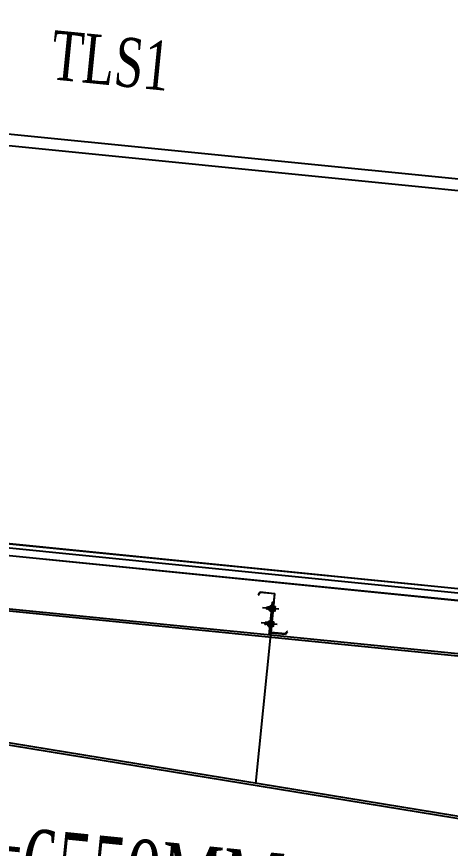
# Model space of a CAD drawing. Header units: inches. Extents: x 315041 to 662841, y -45540 to -35018.
# Drawn here: x 331780.74 to 331800.57, y -36423.78 to -36385.77 of the extents above; entities that cross this region are included whole.
import ezdxf

# ---------------------------------------------------------------- set-up
doc = ezdxf.new("R2010")
doc.units = ezdxf.units.IN
doc.header["$MEASUREMENT"] = 0
for name, color, linetype in [('2', 2, 'Continuous'), ('2NET-VE', 8, 'Continuous'), ('5', 5, 'Continuous'), ('7', 7, 'Continuous'), ('8', 8, 'Continuous'), ('DIM', 8, 'Continuous'), ('GIANG', 1, 'Continuous'), ('ROOFING', 4, 'Continuous')]:
    doc.layers.add(name, color=color, linetype=linetype)
doc.styles.add('ST1', font='times.ttf', dxfattribs={"width": 0.7})
doc.dimstyles.new('100', dxfattribs={"dimtxt": 3, "dimasz": 1.5, "dimexe": 1, "dimexo": 0, "dimgap": 1, "dimtad": 1, "dimdec": 0, "dimlfac": 100, "dimzin": 0, "dimdsep": 46, "dimtxsty": 'ST1', "dimblk": 'OBLIQUE', "dimcen": 1, "dimdle": 1, "dimclrd": 8, "dimclre": 8, "dimclrt": 3, "dimadec": 0, "dimazin": 0, "dimtfac": 1, "dimtdec": 0, "dimtix": 1, "dimtmove": 1, "dimatfit": 3, "dimfxl": 0, "dimtfill": 1, "dimtolj": 1, "dimtzin": 0, "dimlwd": -1, "dimlwe": -1, "dimarcsym": 1})

# ---------------------------------------------------------------- blocks, each defined once
blk = doc.blocks.new('*U235')
at = {"layer": '2NET-VE', "ltscale": 0.5}
for p, q in [((0, 8.3), (9.5, 8.3)), ((22.9, 7.4), (22.9, 7.4)), ((0, -8.3), (9.5, -8.3)), ((22.9, -7.4), (22.9, -7.4))]:
    blk.add_line(p, q, dxfattribs=at)
at = {"layer": '7', "linetype": 'Continuous'}
for p, q in [((21.9, 6.4), (23.1, 7.7)), ((22.3, -6.4), (23.8, 6.4)), ((23.1, 7.7), (23.8, 6.4)), ((23.8, 6.4), (25.1, 7.7)), ((24.3, -6.4), (25.8, 6.4)), ((25.1, 7.7), (25.8, 6.4)), ((25.8, 6.4), (27, 7.7)), ((26.2, -6.4), (27.7, 6.4)), ((27, 7.7), (27.7, 6.4)), ((27.7, 6.4), (28.9, 7.7)), ((28.1, -6.4), (29.6, 6.4)), ((28.9, 7.7), (29.6, 6.4)), ((29.6, 6.4), (30.9, 7.7)), ((30.1, -6.4), (31.6, 6.4)), ((30.1, -6.4), (31.6, 6.4)), ((30.9, 7.7), (31.6, 6.4)), ((31.6, 6.4), (32.8, 7.7)), ((32, -6.4), (33.5, 6.4)), ((32.8, 7.7), (33.5, 6.4)), ((33.5, 6.4), (34.7, 7.7)), ((33.9, -6.4), (35.4, 6.4)), ((33.9, -6.4), (35.4, 6.4)), ((33.9, -6.4), (35.4, 6.4)), ((34.7, 7.7), (35.4, 6.4)), ((35.4, 6.4), (36.7, 7.7)), ((35.9, -6.4), (37.4, 6.4)), ((36.7, 7.7), (37.4, 6.4)), ((41.9, 6.4), (37.4, 6.4)), ((41.9, 6.4), (41.9, -6.4)), ((22.1, -6.4), (21.7, -6.4)), ((22.3, -6.4), (21.9, -6.4)), ((22.3, -6.4), (23.1, -7.7)), ((23.1, -7.7), (24.3, -6.4)), ((24.3, -6.4), (25, -7.7)), ((25, -7.7), (26.2, -6.4)), ((26.2, -6.4), (26.9, -7.7)), ((26.9, -7.7), (28.1, -6.4)), ((28.1, -6.4), (28.9, -7.7)), ((28.9, -7.7), (30.1, -6.4)), ((30.1, -6.4), (30.8, -7.7)), ((30.8, -7.7), (32, -6.4)), ((32, -6.4), (32.7, -7.7)), ((32.7, -7.7), (33.9, -6.4)), ((33.9, -6.4), (34.7, -7.7)), ((34.7, -7.7), (35.9, -6.4)), ((35.9, -6.4), (41.9, -6.4))]:
    blk.add_line(p, q, dxfattribs=at)
at = {"layer": '8', "linetype": 'Continuous'}
for p, q in [((-10.2, 8.8), (-10.2, 11.9)), ((-10.2, -11.9), (-10.2, 11.9)), ((-0.9, 14.9), (-9.3, 14.9)), ((-1.4, 8.8), (-8.9, 8.8)), ((0, 8.8), (0, 11.9)), ((0, -11.9), (0, 11.9)), ((9.5, -17.6), (9.5, 17.6)), ((9.5, 17.6), (11.4, 17.6)), ((11.4, -17.6), (11.4, 17.6)), ((11.4, 8.8), (11.4, 11.9)), ((11.4, -11.9), (11.4, 11.9)), ((12.3, 14.9), (20.7, 14.9)), ((12.8, 8.8), (20.3, 8.8)), ((21.7, 8.8), (21.7, 11.9)), ((21.7, -11.9), (21.7, 11.9)), ((-10.2, -8.8), (-10.2, -11.9)), ((-9.3, -14.9), (-0.9, -14.9)), ((-1.4, -8.8), (-8.9, -8.8)), ((0, -8.8), (0, -11.9)), ((9.5, -17.6), (11.4, -17.6)), ((11.4, -8.8), (11.4, -11.9)), ((20.7, -14.9), (12.3, -14.9)), ((12.8, -8.8), (20.3, -8.8)), ((21.7, -8.8), (21.7, -11.9))]:
    blk.add_line(p, q, dxfattribs=at)
at = {"layer": '8', "ltscale": 10}
blk.add_line((-32.8, 0), (65.5, 0), dxfattribs=at)
at = {"layer": '8', "linetype": 'Continuous'}
for centre, radius, start, end in [((-4.7, 11.9), 5.58, 146.602, 180), ((-6.1, 11.9), 4.1, 180, 228.5476), ((-6.1, 5.7), 4.1, 131.4524, 180), ((-4.1, 11.9), 4.1, 311.4524, 0), ((-4.1, 5.7), 4.1, 0, 48.5476), ((-5.6, 11.9), 5.58, 0, 33.398), ((17, 11.9), 5.58, 146.602, 180), ((15.5, 11.9), 4.1, 180, 228.5476), ((15.5, 5.7), 4.1, 131.4524, 180), ((17.6, 11.9), 4.1, 311.4524, 0), ((17.6, 5.7), 4.1, 0, 48.5476), ((16.1, 11.9), 5.58, 0, 33.398), ((-6.1, -5.7), 4.1, 180, 228.5476), ((-6.1, -11.9), 4.1, 131.4524, 180), ((-4.7, -11.9), 5.58, 180, 213.398), ((-4.1, -5.7), 4.1, 311.4524, 0), ((-4.1, -11.9), 4.1, 0, 48.5476), ((-5.6, -11.9), 5.58, 326.602, 0), ((15.5, -5.7), 4.1, 180, 228.5476), ((15.5, -11.9), 4.1, 131.4524, 180), ((17, -11.9), 5.58, 180, 213.398), ((17.6, -5.7), 4.1, 311.4524, 0), ((17.6, -11.9), 4.1, 0, 48.5476), ((16.1, -11.9), 5.58, 326.602, 0)]:
    blk.add_arc(centre, radius, start, end, dxfattribs=at)
blk = doc.blocks.new('*U234')
at = {"layer": '2NET-VE', "ltscale": 0.5}
for p, q in [((0, 8.3), (9.5, 8.3)), ((22.9, 7.4), (22.9, 7.4)), ((0, -8.3), (9.5, -8.3)), ((22.9, -7.4), (22.9, -7.4))]:
    blk.add_line(p, q, dxfattribs=at)
at = {"layer": '7', "linetype": 'Continuous'}
for p, q in [((21.9, 6.4), (23.1, 7.7)), ((22.3, -6.4), (23.8, 6.4)), ((23.1, 7.7), (23.8, 6.4)), ((23.8, 6.4), (25.1, 7.7)), ((24.3, -6.4), (25.8, 6.4)), ((25.1, 7.7), (25.8, 6.4)), ((25.8, 6.4), (27, 7.7)), ((26.2, -6.4), (27.7, 6.4)), ((27, 7.7), (27.7, 6.4)), ((27.7, 6.4), (28.9, 7.7)), ((28.1, -6.4), (29.6, 6.4)), ((28.9, 7.7), (29.6, 6.4)), ((29.6, 6.4), (30.9, 7.7)), ((30.1, -6.4), (31.6, 6.4)), ((30.1, -6.4), (31.6, 6.4)), ((30.9, 7.7), (31.6, 6.4)), ((31.6, 6.4), (32.8, 7.7)), ((32, -6.4), (33.5, 6.4)), ((32.8, 7.7), (33.5, 6.4)), ((33.5, 6.4), (34.7, 7.7)), ((33.9, -6.4), (35.4, 6.4)), ((33.9, -6.4), (35.4, 6.4)), ((33.9, -6.4), (35.4, 6.4)), ((34.7, 7.7), (35.4, 6.4)), ((35.4, 6.4), (36.7, 7.7)), ((35.9, -6.4), (37.4, 6.4)), ((36.7, 7.7), (37.4, 6.4)), ((41.9, 6.4), (37.4, 6.4)), ((41.9, 6.4), (41.9, -6.4)), ((22.1, -6.4), (21.7, -6.4)), ((22.3, -6.4), (21.9, -6.4)), ((22.3, -6.4), (23.1, -7.7)), ((23.1, -7.7), (24.3, -6.4)), ((24.3, -6.4), (25, -7.7)), ((25, -7.7), (26.2, -6.4)), ((26.2, -6.4), (26.9, -7.7)), ((26.9, -7.7), (28.1, -6.4)), ((28.1, -6.4), (28.9, -7.7)), ((28.9, -7.7), (30.1, -6.4)), ((30.1, -6.4), (30.8, -7.7)), ((30.8, -7.7), (32, -6.4)), ((32, -6.4), (32.7, -7.7)), ((32.7, -7.7), (33.9, -6.4)), ((33.9, -6.4), (34.7, -7.7)), ((34.7, -7.7), (35.9, -6.4)), ((35.9, -6.4), (41.9, -6.4))]:
    blk.add_line(p, q, dxfattribs=at)
at = {"layer": '8', "linetype": 'Continuous'}
for p, q in [((-10.2, 8.8), (-10.2, 11.9)), ((-10.2, -11.9), (-10.2, 11.9)), ((-0.9, 14.9), (-9.3, 14.9)), ((-1.4, 8.8), (-8.9, 8.8)), ((0, 8.8), (0, 11.9)), ((0, -11.9), (0, 11.9)), ((9.5, -17.6), (9.5, 17.6)), ((9.5, 17.6), (11.4, 17.6)), ((11.4, -17.6), (11.4, 17.6)), ((11.4, 8.8), (11.4, 11.9)), ((11.4, -11.9), (11.4, 11.9)), ((12.3, 14.9), (20.7, 14.9)), ((12.8, 8.8), (20.3, 8.8)), ((21.7, 8.8), (21.7, 11.9)), ((21.7, -11.9), (21.7, 11.9)), ((-10.2, -8.8), (-10.2, -11.9)), ((-9.3, -14.9), (-0.9, -14.9)), ((-1.4, -8.8), (-8.9, -8.8)), ((0, -8.8), (0, -11.9)), ((9.5, -17.6), (11.4, -17.6)), ((11.4, -8.8), (11.4, -11.9)), ((20.7, -14.9), (12.3, -14.9)), ((12.8, -8.8), (20.3, -8.8)), ((21.7, -8.8), (21.7, -11.9))]:
    blk.add_line(p, q, dxfattribs=at)
at = {"layer": '8', "ltscale": 10}
blk.add_line((-32.8, 0), (65.5, 0), dxfattribs=at)
at = {"layer": '8', "linetype": 'Continuous'}
for centre, radius, start, end in [((-4.7, 11.9), 5.58, 146.602, 180), ((-6.1, 11.9), 4.1, 180, 228.5476), ((-6.1, 5.7), 4.1, 131.4524, 180), ((-4.1, 11.9), 4.1, 311.4524, 0), ((-4.1, 5.7), 4.1, 0, 48.5476), ((-5.6, 11.9), 5.58, 0, 33.398), ((17, 11.9), 5.58, 146.602, 180), ((15.5, 11.9), 4.1, 180, 228.5476), ((15.5, 5.7), 4.1, 131.4524, 180), ((17.6, 11.9), 4.1, 311.4524, 0), ((17.6, 5.7), 4.1, 0, 48.5476), ((16.1, 11.9), 5.58, 0, 33.398), ((-6.1, -5.7), 4.1, 180, 228.5476), ((-6.1, -11.9), 4.1, 131.4524, 180), ((-4.7, -11.9), 5.58, 180, 213.398), ((-4.1, -5.7), 4.1, 311.4524, 0), ((-4.1, -11.9), 4.1, 0, 48.5476), ((-5.6, -11.9), 5.58, 326.602, 0), ((15.5, -5.7), 4.1, 180, 228.5476), ((15.5, -11.9), 4.1, 131.4524, 180), ((17, -11.9), 5.58, 180, 213.398), ((17.6, -5.7), 4.1, 311.4524, 0), ((17.6, -11.9), 4.1, 0, 48.5476), ((16.1, -11.9), 5.58, 326.602, 0)]:
    blk.add_arc(centre, radius, start, end, dxfattribs=at)
blk = doc.blocks.new('XM150')
at = {"layer": '2', "ltscale": 0.015}
for p, q in [((68.9, 180), (0.9, 180)), ((0.9, 1.1), (0.9, 180)), ((2, 178.9), (2, 0)), ((2, 178.9), (68.3, 178.9)), ((75.4, 166.5), (68.3, 178.9)), ((68.9, 180), (76.4, 167)), ((76.4, 167), (75.4, 166.5)), ((-73.5, 13), (-72.5, 13.5)), ((-66, 0), (-73.5, 13)), ((-72.5, 13.5), (-65.4, 1.1)), ((2, 0), (-66, 0)), ((-65.4, 1.1), (0.9, 1.1))]:
    blk.add_line(p, q, dxfattribs=at)
at = {"layer": '5'}
blk.add_lwpolyline([(8, -10), (8, 140), (2, 140), (2, -10), (8, -10)], close=True, dxfattribs=at)
at = {"layer": 'GIANG', "xscale": 0.7499999999999999, "yscale": 0.7499999999999999, "zscale": 0.7499999999999999}
for name, p in [('*U235', (0.9, 110)), ('*U234', (0.9, 40))]:
    blk.add_blockref(name, p, dxfattribs=at)
blk = doc.blocks.new('*U238')
at = {"layer": '2', "xscale": 0.008333333333333335, "yscale": 0.008333333333333335, "zscale": 0.008333333333333335, "rotation": 5.710593137616317}
blk.add_blockref('XM150', (0.083, -0.704), dxfattribs=at)
blk = doc.blocks.new('*U239')
at = {"layer": 'DIM', "color": 0, "linetype": 'ByBlock', "lineweight": -2, "transparency": 16777216}
blk.add_blockref('*U238', (-78.359, -7.836), dxfattribs=at)
blk = doc.blocks.new('_Oblique')
at = {"color": 0, "linetype": 'ByBlock', "lineweight": -2}
blk.add_line((-0.5, -0.5), (0.5, 0.5), dxfattribs=at)
blk = doc.blocks.new('*D791')
at = {"color": 8, "linetype": 'Continuous', "transparency": 16777216}
for p, q in [((331751.313, -36406.959), (331749.53, -36424.764)), ((331816.49, -36413.487), (331814.707, -36431.291)), ((331815.801, -36430.396), (331748.634, -36423.669))]:
    blk.add_line(p, q, dxfattribs=at)
at = {"layer": 'Defpoints', "color": 0, "transparency": 16777216}
for p in [(331751.313, -36406.959), (331816.49, -36413.487), (331749.629, -36423.769)]:
    blk.add_point(p, dxfattribs=at)
at = {"color": 8, "transparency": 16777216, "xscale": 1.5, "yscale": 1.5, "zscale": 1.5}
for p, rotation in [((331749.629, -36423.769), 174.2807218548285), ((331814.806, -36430.296), 354.2807218548285)]:
    blk.add_blockref('_Oblique', p, dxfattribs=dict(at, rotation=rotation))
at = {"color": 3, "transparency": 16777216, "insert": (331782.47, -36424.512), "char_height": 3, "attachment_point": 5, "rotation": 354.2807, "style": 'ST1', "bg_fill": 3, "box_fill_scale": 1.25, "bg_fill_color": 256, "bg_fill_true_color": 13158600, "bg_fill_transparency": 0}
blk.add_mtext('\\A1;TLS1=6550MM', dxfattribs=at)

msp = doc.modelspace()

# ---------------------------------------------------------------- linework, layer by layer
at = {"color": 1, "true_color": 0xfa051e}
msp.add_lwpolyline([(331816.4408, -36395.2902), (331751.3183, -36388.776), (331751.3586, -36388.2293), (331816.4908, -36394.7424)], close=True, dxfattribs=at)
at = {"layer": '2', "color": 9}
for p, q in [((331687.5724, -36403.648), (331817.0128, -36416.592)), ((331687.5824, -36403.5485), (331817.1328, -36416.5035)), ((331792.3463, -36414.0249), (331791.6673, -36420.8155)), ((331777.3395, -36418.4538), (331809.0328, -36423.6321)), ((331777.3233, -36418.5525), (331809.0328, -36423.7334))]:
    msp.add_line(p, q, dxfattribs=at)
at = {"layer": 'ROOFING'}
for p, q in [((331816.4722, -36413.6763), (331697.0612, -36401.7352)), ((331816.4898, -36413.4871), (331697.0875, -36401.5468)), ((331816.4908, -36413.4771), (331697.0889, -36401.5369)), ((331816.0556, -36413.9763), (331697.2932, -36402.1001)), ((331816.0995, -36413.9907), (331697.3008, -36402.1109))]:
    msp.add_line(p, q, dxfattribs=at)

# ---------------------------------------------------------------- block references
at = {"layer": 'DIM', "xscale": -1.199999999953434, "yscale": 1.200000000011642, "zscale": 1.2}
msp.add_blockref('*U239', (331698.4451, -36403.68), dxfattribs=at)

# ---------------------------------------------------------------- next in the draw order: texts
at = {"color": 3, "insert": (331785.0387, -36387.796), "char_height": 2.25, "attachment_point": 5, "rotation": 354.28501, "style": 'ST1', "bg_fill": 3, "box_fill_scale": 1.25, "bg_fill_color": 256, "bg_fill_true_color": 13158600, "bg_fill_transparency": 157180}
msp.add_mtext('\\A1;TLS1', dxfattribs=at)

# ---------------------------------------------------------------- next in the draw order: dimensions: what is measured, and where the dimension line sits
dim = msp.add_aligned_dim(p1=(331816.4898, -36413.4871), p2=(331751.3127, -36406.9594), distance=16.8933, text='TLS1=<>MM', dimstyle='100')
dim.commit()
dim.dimension.update_dxf_attribs({"geometry": '*D791', "text_midpoint": (331782.4703, -36424.5115)})

doc.saveas('drawing.dxf')
